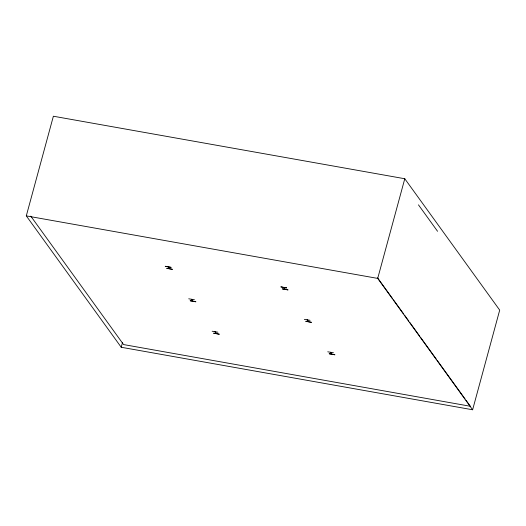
<?xml version="1.0" encoding="UTF-8"?>
<svg xmlns="http://www.w3.org/2000/svg" width="526" height="526" viewBox="0 0 526 526"><rect width="100%" height="100%" fill="white"/><g stroke="black" fill="none" stroke-linecap="round" stroke-linejoin="round"><path stroke-width="0.79" d="M26.3 215.884L53.376 116.226L404.783 178.741L499.7 310.116L472.624 409.774L121.217 347.259L26.3 215.884L377.707 278.405L472.624 409.774M121.217 347.259L122.505 342.511M377.707 278.405L404.783 178.741M418.459 204.851L437.56 231.295M377.563 277.84L392.468 298.472M393.428 299.8L403.527 313.772M404.487 315.107L408.814 321.09M409.774 322.425L419.873 336.397M420.833 337.725L436.218 359.021M437.178 360.349L465.063 398.945M466.023 400.273L470.349 406.263L123.564 344.563L30.784 216.147M310.038 320.321L304.311 319.361M333.477 352.762L327.744 351.802M307.388 319.907L308.755 321.8L311.504 322.346L305.724 321.32L308.374 321.734L307.006 319.841M330.828 352.348L332.195 354.241L334.937 354.787L329.158 353.761L331.807 354.169L330.44 352.282M194.442 299.754L188.716 298.794M217.882 332.195L212.149 331.235M191.799 299.347L193.16 301.234L195.909 301.786L190.129 300.754L192.779 301.168L191.411 299.274M215.233 331.781L216.6 333.675L219.349 334.22L213.563 333.195L216.212 333.602L214.845 331.715M171.009 267.32L165.23 266.287L167.972 266.84L169.339 268.727L166.696 268.319L172.475 269.345L169.727 268.799L168.359 266.906L171.055 267.386M286.604 287.886L280.825 286.854L283.567 287.4L284.934 289.293L282.284 288.886L288.07 289.911L285.322 289.366L283.955 287.472L286.604 287.886"/></g></svg>
